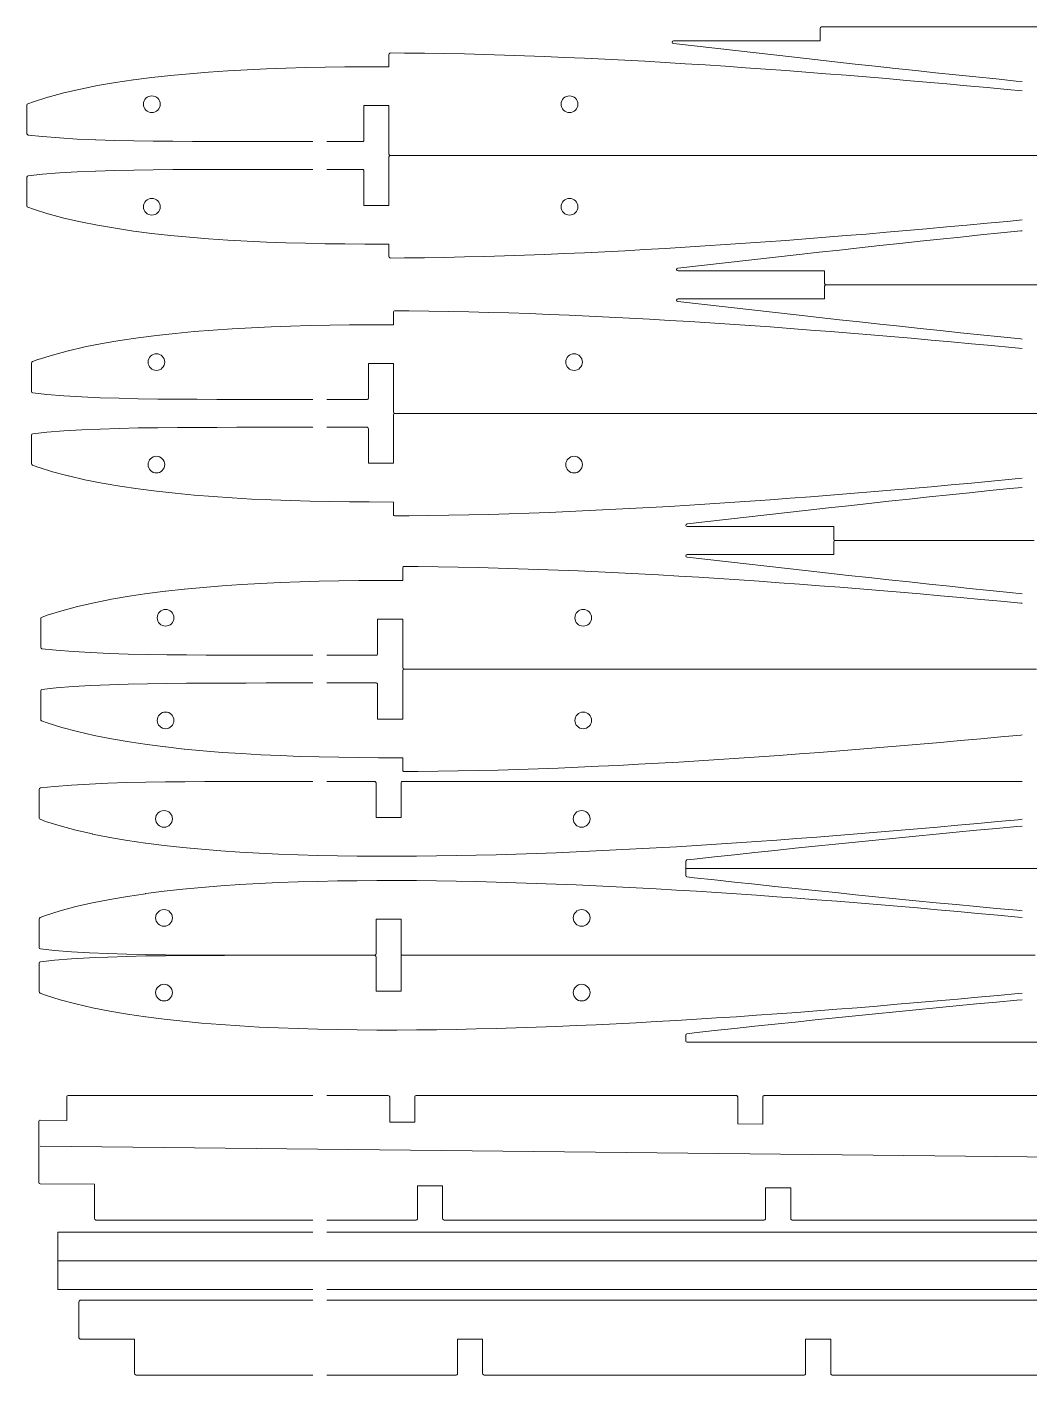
# Model space of a CAD drawing. Header units: millimetres. Extents: x 2 to 380, y 0 to 97.
# Drawn here: x 2.2 to 74.1, y -0.1 to 96.8 of the extents above; entities that cross this region are included whole.
import ezdxf

# ---------------------------------------------------------------- set-up
doc = ezdxf.new("R2010")
doc.units = ezdxf.units.MM
doc.layers.get('0').update_dxf_attribs({"color": 18, "lineweight": 20, "true_color": 0x000000})
doc.layers.add('+0.1mm', color=18, linetype='Continuous', lineweight=20, true_color=0x000000)

msp = doc.modelspace()

# ---------------------------------------------------------------- linework, layer by layer
at = {"layer": '+0.1mm'}
msp.add_line((3.124, 16.347), (157.124, 14.683), dxfattribs=at)
at = {"layer": '+0.1mm', "flags": 128}
for points in [[(59.237, 96.798, 0.414178), (59.137, 96.698), (59.137, 95.798), (48.607, 95.798, 0.945405), (48.596, 95.599), (57.304, 94.617), (58.752, 94.455), (60.2, 94.294), (61.647, 94.135), (63.095, 93.977, 0.000273), (63.095, 93.977), (64.542, 93.82, 0.000261), (64.542, 93.82), (65.99, 93.665, 0.000257), (65.99, 93.665), (67.438, 93.512, 0.000256), (67.438, 93.512), (68.886, 93.36, 0.000263), (68.886, 93.36), (70.334, 93.21, 0.000261), (70.334, 93.21), (71.783, 93.061), (73.232, 92.913, 0.000256), (73.232, 92.913), (73.644, 92.871)], [(73.644, 92.198), (72.581, 92.299, 0.000291), (72.581, 92.299), (71.133, 92.435, 0.00039), (71.133, 92.435), (69.685, 92.569, 0.000334), (69.685, 92.569), (68.237, 92.701, 0.00039), (68.237, 92.701), (66.79, 92.831, 0.00043), (66.79, 92.831), (65.343, 92.958, 0.000391), (65.343, 92.958), (63.896, 93.083, 0.00049), (63.896, 93.083), (62.449, 93.205, 0.00047), (62.449, 93.205), (61.003, 93.324, 0.000531), (61.003, 93.324), (59.557, 93.44, 0.000509), (59.557, 93.44), (58.111, 93.553, 0.000572), (58.111, 93.553), (56.666, 93.663, 0.00057), (56.666, 93.663), (55.221, 93.769, 0.000571), (55.221, 93.769), (53.776, 93.872, 0.000693), (53.776, 93.872), (52.331, 93.971, 0.000631), (52.331, 93.971), (50.887, 94.066, 0.000692), (50.887, 94.066), (49.443, 94.158, 0.000694), (49.443, 94.158), (47.999, 94.245, 0.000712), (47.999, 94.245), (46.555, 94.328, 0.000753), (46.555, 94.328), (45.112, 94.407, 0.000792), (45.112, 94.407), (43.669, 94.481, 0.000812), (43.669, 94.481), (42.226, 94.55, 0.000813), (42.226, 94.55), (40.784, 94.615, 0.000893), (40.784, 94.615), (39.343, 94.674, 0.000933), (39.343, 94.674), (37.903, 94.728, 0.000915), (37.902, 94.728), (36.463, 94.777, 0.001055), (36.462, 94.777), (35.024, 94.82, 0.001077), (35.024, 94.82), (33.587, 94.856, 0.001118), (33.586, 94.856), (32.151, 94.886, 0.001201), (32.15, 94.886), (30.716, 94.909, 0.001284), (30.715, 94.909), (29.283, 94.925, 0.001369), (29.283, 94.925), (28.269, 94.93, 0.41581), (28.169, 94.83), (28.169, 93.933), (26.427, 93.932, 0.001581), (26.427, 93.932), (25.008, 93.923, 0.00169), (25.007, 93.923), (23.592, 93.904, 0.001779), (23.592, 93.904), (22.18, 93.875, 0.002018), (22.18, 93.875), (20.773, 93.834, 0.002115), (20.773, 93.834), (19.372, 93.782, 0.002342), (19.371, 93.782), (17.977, 93.717, 0.002533), (17.976, 93.717), (16.589, 93.639, 0.002841), (16.588, 93.639), (15.21, 93.545, 0.003099), (15.209, 93.545), (13.841, 93.435, 0.003484), (13.84, 93.435), (12.485, 93.307, 0.003827), (12.484, 93.306), (11.144, 93.159, 0.004416), (11.142, 93.159), (9.82, 92.99, 0.004902), (9.818, 92.989), (8.519, 92.797, 0.005676), (8.517, 92.797), (7.246, 92.579, 0.006612), (7.243, 92.579), (6.007, 92.333, 0.00755), (6.004, 92.333), (4.813, 92.058, 0.008925), (4.809, 92.058), (3.68, 91.755, 0.010628), (3.676, 91.754), (2.637, 91.427, 0.012991), (2.632, 91.425), (2.234, 91.277, 0.313287), (2.169, 91.183), (2.169, 89.124, 0.383108), (2.258, 89.024), (3.272, 88.915, 0.007014), (3.275, 88.915), (4.494, 88.818, 0.005172), (4.496, 88.818), (5.776, 88.743, 0.003807), (5.777, 88.743), (7.102, 88.685, 0.003091), (7.103, 88.685), (8.459, 88.643, 0.00234), (8.46, 88.643), (9.838, 88.613, 0.001762), (9.839, 88.613), (11.235, 88.593, 0.001283), (11.235, 88.593), (12.643, 88.579, 0.000965), (12.644, 88.579), (14.061, 88.571, 0.000575), (14.061, 88.571), (15.486, 88.566, 0.000271), (15.486, 88.566), (16.917, 88.563, 0.00025), (16.917, 88.563), (18.354, 88.561), (19.794, 88.561), (21.24, 88.561), (22.689, 88.561), (22.704, 88.561)], [(23.704, 88.561), (24.141, 88.561), (26.269, 88.561, 0.414214), (26.369, 88.661), (26.369, 91.149), (28.169, 91.149), (28.169, 87.661, 0.414201), (28.269, 87.561)], [(23.704, 86.561), (24.141, 86.561), (26.269, 86.561, -0.414214), (26.369, 86.461), (26.369, 83.972), (28.169, 83.972), (28.169, 87.461, -0.414201), (28.269, 87.561)], [(73.644, 82.923), (72.581, 82.822, -0.000291), (72.581, 82.822), (71.133, 82.686, -0.00039), (71.133, 82.686), (69.685, 82.552, -0.000334), (69.685, 82.552), (68.237, 82.42, -0.00039), (68.237, 82.42), (66.79, 82.29, -0.00043), (66.79, 82.29), (65.343, 82.163, -0.000391), (65.342, 82.163), (63.896, 82.038, -0.00049), (63.896, 82.038), (62.449, 81.916, -0.00047), (62.449, 81.916), (61.003, 81.797, -0.000531), (61.003, 81.797), (59.557, 81.681, -0.000509), (59.557, 81.681), (58.111, 81.568, -0.000572), (58.111, 81.568), (56.666, 81.458, -0.00057), (56.666, 81.458), (55.221, 81.352, -0.000571), (55.221, 81.352), (53.776, 81.249, -0.000693), (53.776, 81.249), (52.331, 81.15, -0.000631), (52.331, 81.15), (50.887, 81.055, -0.000692), (50.887, 81.055), (49.443, 80.964, -0.000694), (49.443, 80.964), (47.999, 80.876, -0.000712), (47.999, 80.876), (46.555, 80.793, -0.000753), (46.555, 80.793), (45.112, 80.714, -0.000792), (45.112, 80.714), (43.669, 80.64, -0.000812), (43.669, 80.64), (42.226, 80.571, -0.000813), (42.226, 80.571), (40.784, 80.506, -0.000893), (40.784, 80.506), (39.343, 80.447, -0.000933), (39.343, 80.447), (37.903, 80.393, -0.000915), (37.902, 80.393), (36.463, 80.344, -0.001055), (36.462, 80.344), (35.024, 80.301, -0.001077), (35.024, 80.301), (33.587, 80.265, -0.001118), (33.586, 80.265), (32.151, 80.235, -0.001201), (32.15, 80.235), (30.716, 80.212, -0.001284), (30.715, 80.212), (29.283, 80.196, -0.001369), (29.283, 80.196), (28.269, 80.191, -0.41581), (28.169, 80.291), (28.169, 81.188), (26.427, 81.189, -0.001581), (26.427, 81.189), (25.008, 81.199, -0.00169), (25.007, 81.199), (23.592, 81.218, -0.001779), (23.591, 81.218), (22.18, 81.247, -0.002018), (22.18, 81.247), (20.773, 81.287, -0.002115), (20.772, 81.287), (19.372, 81.339, -0.002342), (19.371, 81.339), (17.977, 81.404, -0.002533), (17.976, 81.404), (16.589, 81.482, -0.002841), (16.588, 81.483), (15.21, 81.576, -0.003099), (15.209, 81.576), (13.841, 81.687, -0.003484), (13.84, 81.687), (12.485, 81.815, -0.003827), (12.484, 81.815), (11.144, 81.962, -0.004416), (11.142, 81.963), (9.82, 82.132, -0.004902), (9.818, 82.132), (8.519, 82.324, -0.005676), (8.517, 82.325), (7.246, 82.542, -0.006612), (7.243, 82.543), (6.007, 82.788, -0.00755), (6.004, 82.789), (4.813, 83.063, -0.008925), (4.809, 83.064), (3.68, 83.366, -0.010628), (3.676, 83.368), (2.637, 83.694, -0.012991), (2.632, 83.696), (2.234, 83.844, -0.313287), (2.169, 83.938), (2.169, 85.998, -0.383108), (2.258, 86.097), (3.272, 86.206, -0.007014), (3.275, 86.207), (4.494, 86.304, -0.005172), (4.496, 86.304), (5.776, 86.379, -0.003807), (5.777, 86.379), (7.102, 86.436, -0.003091), (7.103, 86.436), (8.459, 86.478, -0.00234), (8.46, 86.478), (9.838, 86.508, -0.001762), (9.839, 86.508), (11.235, 86.529, -0.001283), (11.235, 86.529), (12.643, 86.542, -0.000965), (12.644, 86.542), (14.061, 86.55, -0.000575), (14.061, 86.55), (15.486, 86.555, -0.000271), (15.486, 86.555), (16.917, 86.558, -0.00025), (16.917, 86.558), (18.354, 86.56), (19.794, 86.561), (21.24, 86.561), (22.689, 86.561), (22.704, 86.561)], [(59.563, 78.262, -0.414178), (59.463, 78.362), (59.463, 79.261), (48.933, 79.261, -0.945405), (48.922, 79.461), (57.631, 80.442), (59.079, 80.604), (60.526, 80.765), (61.974, 80.925), (63.421, 81.083, -0.000273), (63.421, 81.083), (64.869, 81.239, -0.000261), (64.869, 81.239), (66.317, 81.394, -0.000257), (66.317, 81.394), (67.764, 81.547, -0.000256), (67.765, 81.547), (69.212, 81.699, -0.000263), (69.213, 81.699), (70.661, 81.85, -0.000261), (70.661, 81.85), (72.11, 81.999), (73.559, 82.147, -0.000256), (73.559, 82.147), (73.644, 82.155)], [(59.563, 78.261, 0.414178), (59.463, 78.161), (59.463, 77.262), (48.933, 77.262, 0.945405), (48.922, 77.062), (57.631, 76.081), (59.079, 75.919), (60.526, 75.758), (61.974, 75.598), (63.421, 75.44, 0.000273), (63.421, 75.44), (64.869, 75.284, 0.000261), (64.869, 75.284), (66.317, 75.129, 0.000257), (66.317, 75.129), (67.765, 74.976, 0.000256), (67.765, 74.976), (69.212, 74.824, 0.000263), (69.213, 74.824), (70.661, 74.673, 0.000261), (70.661, 74.673), (72.11, 74.524), (73.559, 74.377, 0.000256), (73.559, 74.377), (73.644, 74.368)], [(73.644, 73.693), (72.908, 73.763, 0.000291), (72.907, 73.763), (71.459, 73.899, 0.00039), (71.459, 73.899), (70.012, 74.033, 0.000334), (70.011, 74.033), (68.564, 74.165, 0.00039), (68.564, 74.165), (67.116, 74.294, 0.00043), (67.116, 74.294), (65.669, 74.421, 0.000391), (65.669, 74.421), (64.223, 74.546, 0.00049), (64.222, 74.546), (62.776, 74.668, 0.00047), (62.776, 74.668), (61.33, 74.787, 0.000531), (61.33, 74.787), (59.884, 74.903, 0.000509), (59.884, 74.903), (58.438, 75.016, 0.000572), (58.438, 75.016), (56.993, 75.126, 0.00057), (56.992, 75.126), (55.548, 75.232, 0.000571), (55.547, 75.233), (54.103, 75.336, 0.000693), (54.102, 75.336), (52.658, 75.435, 0.000631), (52.658, 75.435), (51.214, 75.53, 0.000692), (51.213, 75.53), (49.77, 75.621, 0.000694), (49.769, 75.621), (48.326, 75.708, 0.000712), (48.325, 75.708), (46.882, 75.791, 0.000753), (46.882, 75.791), (45.439, 75.87, 0.000792), (45.438, 75.87), (43.996, 75.944, 0.000812), (43.995, 75.944), (42.553, 76.014, 0.000813), (42.553, 76.014), (41.111, 76.078, 0.000893), (41.111, 76.078), (39.67, 76.138, 0.000933), (39.669, 76.138), (38.229, 76.192, 0.000915), (38.229, 76.192), (36.79, 76.241, 0.001055), (36.789, 76.241), (35.351, 76.283, 0.001077), (35.351, 76.283), (33.913, 76.32, 0.001118), (33.913, 76.32), (32.477, 76.35, 0.001201), (32.477, 76.35), (31.043, 76.373, 0.001284), (31.042, 76.373), (29.61, 76.388, 0.001369), (29.609, 76.388), (28.596, 76.394, 0.41581), (28.495, 76.294), (28.495, 75.396), (26.754, 75.396, 0.001581), (26.753, 75.396), (25.335, 75.386, 0.00169), (25.334, 75.386), (23.919, 75.367, 0.001779), (23.918, 75.367), (22.507, 75.338, 0.002018), (22.506, 75.338), (21.1, 75.298, 0.002115), (21.099, 75.298), (19.698, 75.246, 0.002342), (19.698, 75.246), (18.303, 75.181, 0.002533), (18.302, 75.181), (16.915, 75.102, 0.002841), (16.914, 75.102), (15.537, 75.009, 0.003099), (15.535, 75.008), (14.168, 74.898, 0.003484), (14.167, 74.898), (12.812, 74.77, 0.003827), (12.81, 74.77), (11.47, 74.622, 0.004416), (11.469, 74.622), (10.147, 74.453, 0.004902), (10.145, 74.453), (8.846, 74.261, 0.005676), (8.844, 74.26), (7.572, 74.043, 0.006612), (7.57, 74.042), (6.334, 73.797, 0.00755), (6.331, 73.796), (5.14, 73.522, 0.008925), (5.136, 73.521), (4.007, 73.218, 0.010628), (4.003, 73.217), (2.964, 72.891, 0.012991), (2.959, 72.889), (2.561, 72.741, 0.313287), (2.495, 72.647), (2.495, 70.587, 0.383108), (2.585, 70.488), (3.599, 70.379, 0.007014), (3.601, 70.378), (4.821, 70.281, 0.005172), (4.823, 70.281), (6.102, 70.206, 0.003807), (6.104, 70.206), (7.428, 70.149, 0.003091), (7.43, 70.148), (8.785, 70.106, 0.00234), (8.786, 70.106), (10.165, 70.077, 0.001762), (10.166, 70.077), (11.561, 70.056, 0.001283), (11.562, 70.056), (12.97, 70.043, 0.000965), (12.97, 70.043), (14.388, 70.035, 0.000575), (14.388, 70.035), (15.813, 70.03, 0.000271), (15.813, 70.03), (17.244, 70.027, 0.00025), (17.244, 70.027), (18.68, 70.025), (20.121, 70.024), (21.566, 70.024), (22.704, 70.024)], [(23.704, 70.024), (24.468, 70.024), (26.595, 70.024, 0.414214), (26.695, 70.124), (26.695, 72.613), (28.495, 72.613), (28.495, 69.124, 0.414201), (28.595, 69.024)], [(23.704, 68.024), (24.468, 68.024), (26.595, 68.024, -0.414214), (26.695, 67.924), (26.695, 65.436), (28.495, 65.436), (28.495, 68.924, -0.414201), (28.595, 69.024)], [(73.644, 64.355), (72.907, 64.285, -0.000291), (72.907, 64.285), (71.459, 64.149, -0.00039), (71.459, 64.149), (70.012, 64.015, -0.000334), (70.011, 64.015), (68.564, 63.883, -0.00039), (68.564, 63.883), (67.116, 63.754, -0.00043), (67.116, 63.754), (65.669, 63.627, -0.000391), (65.669, 63.627), (64.223, 63.502, -0.00049), (64.222, 63.502), (62.776, 63.38, -0.00047), (62.776, 63.38), (61.33, 63.261, -0.000531), (61.33, 63.261), (59.884, 63.145, -0.000509), (59.883, 63.145), (58.438, 63.032, -0.000572), (58.438, 63.032), (56.993, 62.922, -0.00057), (56.992, 62.922), (55.547, 62.816, -0.000571), (55.547, 62.816), (54.103, 62.713, -0.000693), (54.102, 62.713), (52.658, 62.614, -0.000631), (52.658, 62.614), (51.214, 62.518, -0.000692), (51.213, 62.518), (49.77, 62.427, -0.000694), (49.769, 62.427), (48.326, 62.34, -0.000712), (48.325, 62.34), (46.882, 62.257, -0.000753), (46.882, 62.257), (45.439, 62.178, -0.000792), (45.438, 62.178), (43.996, 62.104, -0.000812), (43.995, 62.104), (42.553, 62.035, -0.000813), (42.553, 62.034), (41.111, 61.97, -0.000893), (41.111, 61.97), (39.67, 61.91, -0.000933), (39.669, 61.91), (38.229, 61.856, -0.000915), (38.229, 61.856), (36.79, 61.808, -0.001055), (36.789, 61.808), (35.351, 61.765, -0.001077), (35.35, 61.765), (33.913, 61.728, -0.001118), (33.913, 61.728), (32.477, 61.698, -0.001201), (32.477, 61.698), (31.043, 61.675, -0.001284), (31.042, 61.675), (29.61, 61.66, -0.001369), (29.609, 61.66), (28.596, 61.654, -0.41581), (28.495, 61.754), (28.495, 62.652), (26.754, 62.653, -0.001581), (26.753, 62.653), (25.335, 62.662, -0.00169), (25.334, 62.662), (23.919, 62.681, -0.001779), (23.918, 62.681), (22.507, 62.71, -0.002018), (22.506, 62.71), (21.1, 62.75, -0.002115), (21.099, 62.75), (19.698, 62.802, -0.002342), (19.697, 62.803), (18.303, 62.867, -0.002533), (18.302, 62.867), (16.915, 62.946, -0.002841), (16.914, 62.946), (15.537, 63.04, -0.003099), (15.535, 63.04), (14.168, 63.15, -0.003484), (14.167, 63.15), (12.812, 63.278, -0.003827), (12.81, 63.278), (11.47, 63.426, -0.004416), (11.469, 63.426), (10.147, 63.595, -0.004902), (10.145, 63.596), (8.846, 63.788, -0.005676), (8.843, 63.788), (7.572, 64.006, -0.006612), (7.57, 64.006), (6.333, 64.252, -0.00755), (6.331, 64.252), (5.14, 64.526, -0.008925), (5.136, 64.527), (4.007, 64.83, -0.010628), (4.003, 64.831), (2.964, 65.158, -0.012991), (2.959, 65.159), (2.561, 65.308, -0.313287), (2.495, 65.401), (2.495, 67.461, -0.383108), (2.585, 67.561), (3.599, 67.67, -0.007014), (3.601, 67.67), (4.821, 67.767, -0.005172), (4.823, 67.767), (6.102, 67.842, -0.003807), (6.104, 67.842), (7.428, 67.9, -0.003091), (7.43, 67.9), (8.785, 67.942, -0.00234), (8.786, 67.942), (10.165, 67.972, -0.001762), (10.166, 67.972), (11.561, 67.992, -0.001283), (11.562, 67.992), (12.97, 68.006, -0.000965), (12.97, 68.006), (14.388, 68.014, -0.000575), (14.388, 68.014), (15.813, 68.018, -0.000271), (15.813, 68.018), (17.244, 68.022, -0.00025), (17.244, 68.022), (18.68, 68.023), (20.121, 68.024), (21.566, 68.024), (22.704, 68.024)], [(60.224, 59.881, -0.414178), (60.124, 59.981), (60.124, 60.881), (49.594, 60.881, -0.945405), (49.583, 61.08), (58.291, 62.062), (59.739, 62.224), (61.187, 62.385), (62.634, 62.544), (64.082, 62.702, -0.000273), (64.082, 62.702), (65.529, 62.858, -0.000261), (65.529, 62.858), (66.977, 63.013, -0.000257), (66.977, 63.013), (68.425, 63.167, -0.000256), (68.425, 63.167), (69.873, 63.319, -0.000263), (69.873, 63.319), (71.321, 63.469, -0.000261), (71.321, 63.469), (72.77, 63.618), (73.644, 63.707)], [(60.224, 59.881, 0.414178), (60.124, 59.781), (60.124, 58.881), (49.594, 58.881, 0.945405), (49.583, 58.682), (58.291, 57.7), (59.739, 57.538), (61.187, 57.377), (62.634, 57.218), (64.082, 57.06, 0.000273), (64.082, 57.06), (65.529, 56.903, 0.000261), (65.529, 56.903), (66.977, 56.748, 0.000257), (66.977, 56.748), (68.425, 56.595, 0.000256), (68.425, 56.595), (69.873, 56.443, 0.000263), (69.873, 56.443), (71.321, 56.293, 0.000261), (71.321, 56.293), (72.77, 56.144), (73.644, 56.055)], [(73.644, 55.375), (73.568, 55.382, 0.000291), (73.568, 55.382), (72.12, 55.518, 0.00039), (72.12, 55.518), (70.672, 55.652, 0.000334), (70.672, 55.652), (69.224, 55.784, 0.00039), (69.224, 55.784), (67.777, 55.914, 0.00043), (67.777, 55.914), (66.33, 56.041, 0.000391), (66.33, 56.041), (64.883, 56.166, 0.00049), (64.883, 56.166), (63.436, 56.288, 0.00047), (63.436, 56.288), (61.99, 56.407, 0.000531), (61.99, 56.407), (60.544, 56.523, 0.000509), (60.544, 56.523), (59.098, 56.636, 0.000572), (59.098, 56.636), (57.653, 56.746, 0.00057), (57.653, 56.746), (56.208, 56.852, 0.000571), (56.208, 56.852), (54.763, 56.955, 0.000693), (54.763, 56.955), (53.318, 57.054, 0.000631), (53.318, 57.054), (51.874, 57.149, 0.000692), (51.874, 57.149), (50.43, 57.24, 0.000694), (50.43, 57.241), (48.986, 57.328, 0.000712), (48.986, 57.328), (47.542, 57.411, 0.000753), (47.542, 57.411), (46.099, 57.49, 0.000792), (46.099, 57.49), (44.656, 57.564, 0.000812), (44.656, 57.564), (43.213, 57.633, 0.000813), (43.213, 57.633), (41.771, 57.698, 0.000893), (41.771, 57.698), (40.33, 57.757, 0.000933), (40.33, 57.757), (38.89, 57.811, 0.000915), (38.889, 57.811), (37.45, 57.86, 0.001055), (37.45, 57.86), (36.011, 57.903, 0.001077), (36.011, 57.903), (34.574, 57.939, 0.001118), (34.573, 57.939), (33.138, 57.969, 0.001201), (33.137, 57.969), (31.703, 57.992, 0.001284), (31.703, 57.992), (30.27, 58.008, 0.001369), (30.27, 58.008), (29.256, 58.013, 0.41581), (29.156, 57.913), (29.156, 57.016), (27.414, 57.015, 0.001581), (27.414, 57.015), (25.995, 57.006, 0.00169), (25.994, 57.006), (24.579, 56.987, 0.001779), (24.579, 56.987), (23.167, 56.958, 0.002018), (23.167, 56.958), (21.76, 56.917, 0.002115), (21.76, 56.917), (20.359, 56.865, 0.002342), (20.358, 56.865), (18.964, 56.8, 0.002533), (18.963, 56.8), (17.576, 56.722, 0.002841), (17.575, 56.722), (16.197, 56.628, 0.003099), (16.196, 56.628), (14.828, 56.518, 0.003484), (14.827, 56.518), (13.472, 56.389, 0.003827), (13.471, 56.389), (12.131, 56.242, 0.004416), (12.129, 56.242), (10.807, 56.073, 0.004902), (10.806, 56.072), (9.506, 55.88, 0.005676), (9.504, 55.88), (8.233, 55.662, 0.006612), (8.23, 55.662), (6.994, 55.416, 0.00755), (6.991, 55.415), (5.8, 55.141, 0.008925), (5.796, 55.14), (4.667, 54.838, 0.010628), (4.663, 54.837), (3.624, 54.51, 0.012991), (3.619, 54.508), (3.221, 54.36, 0.313287), (3.156, 54.266), (3.156, 52.207, 0.383108), (3.245, 52.107), (4.259, 51.998, 0.007014), (4.262, 51.998), (5.481, 51.901, 0.005172), (5.483, 51.901), (6.763, 51.826, 0.003807), (6.764, 51.825), (8.089, 51.768, 0.003091), (8.09, 51.768), (9.446, 51.726, 0.00234), (9.447, 51.726), (10.825, 51.696, 0.001762), (10.826, 51.696), (12.222, 51.675, 0.001283), (12.222, 51.675), (13.63, 51.662, 0.000965), (13.631, 51.662), (15.048, 51.654, 0.000575), (15.048, 51.654), (16.473, 51.649, 0.000271), (16.473, 51.649), (17.904, 51.646, 0.00025), (17.905, 51.646), (19.341, 51.644), (20.781, 51.644), (22.227, 51.644), (22.704, 51.644)], [(23.704, 51.643), (25.128, 51.644), (27.256, 51.644, 0.414214), (27.356, 51.744), (27.356, 54.232), (29.156, 54.232), (29.156, 50.744, 0.414201), (29.256, 50.644)], [(23.704, 49.644), (25.128, 49.644), (27.256, 49.644, -0.414214), (27.356, 49.544), (27.356, 47.055), (29.156, 47.055), (29.156, 50.543, -0.414201), (29.256, 50.643)], [(73.644, 45.912), (73.568, 45.905, -0.000291), (73.568, 45.905), (72.12, 45.769, -0.00039), (72.12, 45.769), (70.672, 45.635, -0.000334), (70.672, 45.635), (69.224, 45.503, -0.00039), (69.224, 45.503), (67.777, 45.373, -0.00043), (67.777, 45.373), (66.33, 45.246, -0.000391), (66.33, 45.246), (64.883, 45.121, -0.00049), (64.883, 45.121), (63.436, 44.999, -0.00047), (63.436, 44.999), (61.99, 44.88, -0.000531), (61.99, 44.88), (60.544, 44.764, -0.000509), (60.544, 44.764), (59.098, 44.651, -0.000572), (59.098, 44.651), (57.653, 44.541, -0.00057), (57.653, 44.541), (56.208, 44.435, -0.000571), (56.208, 44.435), (54.763, 44.332, -0.000693), (54.763, 44.332), (53.318, 44.233, -0.000631), (53.318, 44.233), (51.874, 44.138, -0.000692), (51.874, 44.138), (50.43, 44.046, -0.000694), (50.43, 44.046), (48.986, 43.959, -0.000712), (48.986, 43.959), (47.542, 43.876, -0.000753), (47.542, 43.876), (46.099, 43.797, -0.000792), (46.099, 43.797), (44.656, 43.723, -0.000812), (44.656, 43.723), (43.213, 43.654, -0.000813), (43.213, 43.654), (41.771, 43.589, -0.000893), (41.771, 43.589), (40.33, 43.53, -0.000933), (40.33, 43.53), (38.89, 43.476, -0.000915), (38.889, 43.476), (37.45, 43.427, -0.001055), (37.449, 43.427), (36.011, 43.384, -0.001077), (36.011, 43.384), (34.574, 43.348, -0.001118), (34.573, 43.348), (33.138, 43.318, -0.001201), (33.137, 43.318), (31.703, 43.295, -0.001284), (31.702, 43.295), (30.27, 43.279, -0.001369), (30.27, 43.279), (29.256, 43.274, -0.41581), (29.156, 43.374), (29.156, 44.271), (27.414, 44.272, -0.001581), (27.414, 44.272), (25.995, 44.281, -0.00169), (25.994, 44.281), (24.579, 44.3, -0.001779), (24.579, 44.301), (23.167, 44.33, -0.002018), (23.167, 44.33), (21.76, 44.37, -0.002115), (21.76, 44.37), (20.359, 44.422, -0.002342), (20.358, 44.422), (18.964, 44.487, -0.002533), (18.963, 44.487), (17.576, 44.565, -0.002841), (17.575, 44.565), (16.197, 44.659, -0.003099), (16.196, 44.659), (14.828, 44.769, -0.003484), (14.827, 44.77), (13.472, 44.898, -0.003827), (13.471, 44.898), (12.131, 45.045, -0.004416), (12.129, 45.046), (10.807, 45.215, -0.004902), (10.805, 45.215), (9.506, 45.407, -0.005676), (9.504, 45.407), (8.233, 45.625, -0.006612), (8.23, 45.626), (6.994, 45.871, -0.00755), (6.991, 45.872), (5.8, 46.146, -0.008925), (5.796, 46.147), (4.667, 46.449, -0.010628), (4.663, 46.451), (3.624, 46.777, -0.012991), (3.619, 46.779), (3.221, 46.927, -0.313287), (3.156, 47.021), (3.156, 49.081, -0.383108), (3.245, 49.18), (4.259, 49.289, -0.007014), (4.262, 49.29), (5.481, 49.386, -0.005172), (5.483, 49.387), (6.763, 49.462, -0.003807), (6.764, 49.462), (8.089, 49.519, -0.003091), (8.09, 49.519), (9.446, 49.561, -0.00234), (9.447, 49.561), (10.825, 49.591, -0.001762), (10.826, 49.591), (12.222, 49.612, -0.001283), (12.222, 49.612), (13.63, 49.625, -0.000965), (13.631, 49.625), (15.048, 49.633, -0.000575), (15.048, 49.633), (16.473, 49.638, -0.000271), (16.473, 49.638), (17.904, 49.641, -0.00025), (17.905, 49.641), (19.341, 49.643), (20.781, 49.644), (22.227, 49.644), (22.704, 49.644)], [(73.644, 39.845), (73.36, 39.818, -0.000291), (73.36, 39.818), (71.913, 39.682, -0.00039), (71.913, 39.682), (70.467, 39.548, -0.000334), (70.467, 39.548), (69.021, 39.416, -0.00039), (69.02, 39.416), (67.575, 39.287, -0.00043), (67.575, 39.287), (66.129, 39.16, -0.000391), (66.129, 39.16), (64.684, 39.035, -0.00049), (64.684, 39.035), (63.24, 38.914, -0.00047), (63.239, 38.914), (61.795, 38.795, -0.000531), (61.795, 38.795), (60.351, 38.679, -0.000509), (60.351, 38.679), (58.908, 38.566, -0.000572), (58.908, 38.566), (57.465, 38.456, -0.00057), (57.465, 38.456), (56.022, 38.35, -0.000571), (56.022, 38.35), (54.58, 38.247, -0.000693), (54.579, 38.247), (53.138, 38.149, -0.000631), (53.137, 38.149), (51.696, 38.053, -0.000692), (51.696, 38.053), (50.255, 37.962, -0.000694), (50.254, 37.962), (48.813, 37.875, -0.000712), (48.813, 37.875), (47.373, 37.792, -0.000753), (47.372, 37.792), (45.932, 37.714, -0.000792), (45.932, 37.714), (44.493, 37.64, -0.000812), (44.492, 37.64), (43.053, 37.571, -0.000813), (43.053, 37.571), (41.615, 37.506, -0.000893), (41.614, 37.506), (40.177, 37.447, -0.000933), (40.177, 37.447), (38.74, 37.393, -0.000915), (38.74, 37.393), (37.304, 37.344, -0.001055), (37.304, 37.344), (35.87, 37.302, -0.001077), (35.87, 37.302), (34.437, 37.266, -0.001118), (34.437, 37.266), (33.006, 37.236, -0.001201), (33.005, 37.236), (31.576, 37.213, -0.001284), (31.575, 37.213), (30.148, 37.197, -0.001369), (30.148, 37.197), (28.723, 37.189, -0.001453), (28.723, 37.189), (27.301, 37.19, -0.001581), (27.3, 37.19), (25.881, 37.199, -0.00169), (25.881, 37.199), (24.466, 37.219, -0.001779), (24.465, 37.219), (23.054, 37.248, -0.002018), (23.053, 37.248), (21.647, 37.288, -0.002115), (21.646, 37.288), (20.245, 37.34, -0.002342), (20.244, 37.34), (18.85, 37.405, -0.002533), (18.849, 37.405), (17.462, 37.484, -0.002841), (17.461, 37.484), (16.083, 37.577, -0.003099), (16.082, 37.577), (14.715, 37.688, -0.003484), (14.713, 37.688), (13.358, 37.816, -0.003827), (13.357, 37.816), (12.017, 37.964, -0.004416), (12.015, 37.964), (10.694, 38.133, -0.004902), (10.692, 38.133), (9.392, 38.325, -0.005676), (9.39, 38.326), (8.119, 38.543, -0.006612), (8.116, 38.544), (6.88, 38.789, -0.00755), (6.877, 38.79), (5.686, 39.064, -0.008925), (5.683, 39.065), (4.554, 39.368, -0.010628), (4.55, 39.369), (3.51, 39.695, -0.012991), (3.506, 39.697), (3.107, 39.845, -0.313287), (3.042, 39.939), (3.042, 41.999, -0.383108), (3.131, 42.098), (4.145, 42.208, -0.007014), (4.148, 42.208), (5.367, 42.305, -0.005172), (5.37, 42.305), (6.649, 42.38, -0.003807), (6.651, 42.38), (7.975, 42.438, -0.003091), (7.976, 42.438), (9.332, 42.48, -0.00234), (9.333, 42.48), (10.712, 42.51, -0.001762), (10.712, 42.51), (12.108, 42.53, -0.001283), (12.109, 42.53), (13.517, 42.543, -0.000965), (13.517, 42.543), (14.934, 42.551, -0.000575), (14.935, 42.551), (16.36, 42.556, -0.000271), (16.36, 42.556), (17.791, 42.559, -0.00025), (17.791, 42.559), (19.227, 42.561), (20.668, 42.562), (22.113, 42.562), (22.704, 42.562)], [(23.704, 42.562), (25.014, 42.562), (26.469, 42.562), (27.142, 42.562, -0.414223), (27.242, 42.462), (27.242, 39.973), (29.042, 39.973), (29.042, 42.086)], [(29.042, 42.086), (29.042, 42.462, -0.414227), (29.142, 42.562), (29.386, 42.562), (30.846, 42.562), (32.307, 42.561), (33.769, 42.562), (35.23, 42.561), (36.69, 42.561), (38.15, 42.561), (39.609, 42.561), (41.068, 42.561), (42.526, 42.561), (43.984, 42.561), (45.442, 42.561), (46.899, 42.561), (48.355, 42.561), (49.811, 42.561), (51.267, 42.561), (52.723, 42.561), (54.18, 42.561), (55.637, 42.561), (57.094, 42.561), (58.552, 42.561), (60.009, 42.561), (61.466, 42.561), (62.923, 42.561), (64.38, 42.561), (65.836, 42.561), (68.75, 42.561), (71.663, 42.561), (73.12, 42.561), (73.644, 42.561)], [(49.484, 36.316), (49.484, 36.828, -0.38244), (49.573, 36.927), (50.103, 36.986), (51.55, 37.143, -0.000273), (51.55, 37.143), (52.996, 37.3, -0.000261), (52.996, 37.3), (54.443, 37.455, -0.000257), (54.443, 37.455), (55.89, 37.608, -0.000256), (55.89, 37.608), (57.337, 37.76, -0.000263), (57.337, 37.76), (58.784, 37.91, -0.000261), (58.784, 37.91), (60.232, 38.059), (61.68, 38.206, -0.000256), (61.68, 38.206), (63.128, 38.353), (64.576, 38.497, -0.000272), (64.576, 38.497), (66.024, 38.64, -0.000272), (66.024, 38.64), (67.471, 38.782, -0.000292), (67.472, 38.782), (68.919, 38.922, -0.000333), (68.919, 38.922), (70.366, 39.059, -0.000291), (70.366, 39.059), (71.813, 39.195, -0.00039), (71.813, 39.195), (73.259, 39.329, -0.000334), (73.259, 39.329), (73.644, 39.364)], [(49.484, 36.316), (49.484, 35.805, 0.38244), (49.573, 35.706), (50.103, 35.647), (51.55, 35.489, 0.000273), (51.55, 35.489), (52.996, 35.333, 0.000261), (52.996, 35.333), (54.443, 35.178, 0.000257), (54.443, 35.178), (55.89, 35.025, 0.000256), (55.89, 35.025), (57.337, 34.873, 0.000263), (57.337, 34.873), (58.784, 34.723, 0.000261), (58.784, 34.723), (60.232, 34.574), (61.68, 34.426, 0.000256), (61.68, 34.426), (63.128, 34.28), (64.576, 34.135, 0.000272), (64.576, 34.135), (66.024, 33.992, 0.000272), (66.024, 33.992), (67.471, 33.851, 0.000292), (67.472, 33.851), (68.919, 33.711, 0.000333), (68.919, 33.711), (70.366, 33.573, 0.000291), (70.366, 33.573), (71.813, 33.437, 0.00039), (71.813, 33.437), (73.259, 33.303, 0.000334), (73.259, 33.303), (73.644, 33.268)], [(73.644, 32.788), (73.36, 32.815, 0.000291), (73.36, 32.815), (71.913, 32.951, 0.00039), (71.913, 32.951), (70.467, 33.084, 0.000334), (70.467, 33.084), (69.021, 33.216, 0.00039), (69.02, 33.216), (67.575, 33.346, 0.00043), (67.575, 33.346), (66.129, 33.473, 0.000391), (66.129, 33.473), (64.684, 33.597, 0.00049), (64.684, 33.597), (63.24, 33.719, 0.00047), (63.239, 33.719), (61.795, 33.838, 0.000531), (61.795, 33.838), (60.351, 33.954, 0.000509), (60.351, 33.954), (58.908, 34.067, 0.000572), (58.908, 34.067), (57.465, 34.176, 0.00057), (57.464, 34.176), (56.022, 34.283, 0.000571), (56.022, 34.283), (54.58, 34.385, 0.000693), (54.579, 34.385), (53.138, 34.484, 0.000631), (53.137, 34.484), (51.696, 34.579, 0.000692), (51.696, 34.579), (50.255, 34.67, 0.000694), (50.254, 34.67), (48.813, 34.758, 0.000712), (48.813, 34.758), (47.373, 34.84, 0.000753), (47.372, 34.84), (45.932, 34.919, 0.000792), (45.932, 34.919), (44.493, 34.993, 0.000812), (44.492, 34.993), (43.053, 35.062, 0.000813), (43.053, 35.062), (41.615, 35.127, 0.000893), (41.614, 35.127), (40.177, 35.186, 0.000933), (40.177, 35.186), (38.74, 35.24, 0.000915), (38.74, 35.24), (37.304, 35.289, 0.001055), (37.304, 35.289), (35.87, 35.331, 0.001077), (35.87, 35.331), (34.437, 35.368, 0.001118), (34.437, 35.368), (33.006, 35.397, 0.001201), (33.005, 35.397), (31.576, 35.42, 0.001284), (31.575, 35.42), (30.148, 35.436, 0.001369), (30.148, 35.436), (28.723, 35.444, 0.001453), (28.723, 35.444), (27.301, 35.443, 0.001581), (27.3, 35.443), (25.881, 35.434, 0.00169), (25.881, 35.434), (24.466, 35.415, 0.001779), (24.465, 35.415), (23.054, 35.386, 0.002018), (23.053, 35.386), (21.647, 35.345, 0.002115), (21.646, 35.345), (20.245, 35.293, 0.002342), (20.244, 35.293), (18.85, 35.228, 0.002533), (18.849, 35.228), (17.462, 35.15, 0.002841), (17.461, 35.15), (16.083, 35.056, 0.003099), (16.082, 35.056), (14.715, 34.946, 0.003484), (14.713, 34.946), (13.358, 34.818, 0.003827), (13.357, 34.817), (12.017, 34.67, 0.004416), (12.015, 34.67), (10.694, 34.501, 0.004902), (10.692, 34.5), (9.392, 34.308, 0.005676), (9.39, 34.308), (8.119, 34.09, 0.006612), (8.116, 34.09), (6.88, 33.844, 0.00755), (6.877, 33.844), (5.686, 33.569, 0.008925), (5.683, 33.569), (4.554, 33.266, 0.010628), (4.55, 33.265), (3.51, 32.938, 0.012991), (3.505, 32.936), (3.107, 32.788, 0.313287), (3.042, 32.694), (3.042, 30.635, 0.383108), (3.131, 30.535), (4.145, 30.426, 0.007014), (4.148, 30.426), (5.367, 30.329, 0.005172), (5.369, 30.329), (6.649, 30.254, 0.003807), (6.651, 30.253), (7.975, 30.196, 0.003091), (7.976, 30.196), (9.332, 30.154, 0.00234), (9.333, 30.154), (10.712, 30.124, 0.001762), (10.712, 30.124), (12.108, 30.104, 0.001283), (12.109, 30.104), (13.517, 30.09, 0.000965), (13.517, 30.09), (14.934, 30.082, 0.000575), (14.934, 30.082), (16.36, 30.077, 0.000271), (16.36, 30.077), (17.791, 30.074, 0.00025), (17.791, 30.074), (19.227, 30.072), (20.668, 30.072), (22.113, 30.072), (23.562, 30.072), (25.014, 30.072), (26.469, 30.072), (27.142, 30.072, 0.414223), (27.242, 30.172), (27.242, 32.66), (29.042, 32.66), (29.042, 30.072)], [(73.644, 27.355), (73.36, 27.328, -0.000291), (73.36, 27.328), (71.913, 27.192, -0.00039), (71.913, 27.192), (70.467, 27.058, -0.000334), (70.467, 27.058), (69.021, 26.927, -0.00039), (69.02, 26.927), (67.575, 26.797, -0.00043), (67.575, 26.797), (66.129, 26.67, -0.000391), (66.129, 26.67), (64.684, 26.546, -0.00049), (64.684, 26.546), (63.24, 26.424, -0.00047), (63.239, 26.424), (61.795, 26.305, -0.000531), (61.795, 26.305), (60.351, 26.189, -0.000509), (60.351, 26.189), (58.908, 26.076, -0.000572), (58.908, 26.076), (57.465, 25.967, -0.00057), (57.464, 25.967), (56.022, 25.861, -0.000571), (56.022, 25.86), (54.58, 25.758, -0.000693), (54.579, 25.758), (53.137, 25.659, -0.000631), (53.137, 25.659), (51.696, 25.564, -0.000692), (51.695, 25.564), (50.254, 25.473, -0.000694), (50.254, 25.473), (48.813, 25.386, -0.000712), (48.813, 25.386), (47.373, 25.303, -0.000753), (47.372, 25.303), (45.932, 25.224, -0.000792), (45.932, 25.224), (44.492, 25.15, -0.000812), (44.492, 25.15), (43.053, 25.081, -0.000813), (43.053, 25.081), (41.615, 25.016, -0.000893), (41.614, 25.016), (40.177, 24.957, -0.000933), (40.177, 24.957), (38.74, 24.903, -0.000915), (38.74, 24.903), (37.304, 24.855, -0.001055), (37.304, 24.855), (35.87, 24.812, -0.001077), (35.87, 24.812), (34.437, 24.776, -0.001118), (34.436, 24.776), (33.005, 24.746, -0.001201), (33.005, 24.746), (31.576, 24.723, -0.001284), (31.575, 24.723), (30.148, 24.707, -0.001369), (30.148, 24.707), (28.723, 24.7, -0.001453), (28.723, 24.7), (27.301, 24.7, -0.001581), (27.3, 24.7), (25.881, 24.71, -0.00169), (25.881, 24.71), (24.465, 24.729, -0.001779), (24.465, 24.729), (23.054, 24.758, -0.002018), (23.053, 24.758), (21.647, 24.798, -0.002115), (21.646, 24.798), (20.245, 24.85, -0.002342), (20.244, 24.85), (18.85, 24.915, -0.002533), (18.849, 24.915), (17.462, 24.994, -0.002841), (17.461, 24.994), (16.083, 25.088, -0.003099), (16.082, 25.088), (14.715, 25.198, -0.003484), (14.713, 25.198), (13.358, 25.326, -0.003827), (13.357, 25.326), (12.017, 25.474, -0.004416), (12.015, 25.474), (10.694, 25.643, -0.004902), (10.692, 25.643), (9.392, 25.835, -0.005676), (9.39, 25.836), (8.119, 26.053, -0.006612), (8.116, 26.054), (6.88, 26.299, -0.00755), (6.877, 26.3), (5.686, 26.574, -0.008925), (5.683, 26.575), (4.554, 26.878, -0.010628), (4.55, 26.879), (3.51, 27.206, -0.012991), (3.505, 27.207), (3.107, 27.355, -0.313287), (3.042, 27.449), (3.042, 29.509, -0.383108), (3.131, 29.608), (4.145, 29.718, -0.007014), (4.148, 29.718), (5.367, 29.815, -0.005172), (5.369, 29.815), (6.649, 29.89, -0.003807), (6.651, 29.89), (7.975, 29.948, -0.003091), (7.976, 29.948), (9.332, 29.99, -0.00234), (9.333, 29.99), (10.712, 30.02, -0.001762), (10.712, 30.02), (12.108, 30.04, -0.001283), (12.109, 30.04), (13.517, 30.053, -0.000965), (13.517, 30.053), (14.934, 30.061, -0.000575), (14.934, 30.061), (16.36, 30.066, -0.000271), (16.36, 30.066), (17.791, 30.069, -0.00025), (17.791, 30.069), (19.227, 30.071), (20.668, 30.072), (22.113, 30.072), (23.562, 30.072), (25.014, 30.072), (26.469, 30.072), (27.142, 30.072, -0.414223), (27.242, 29.972), (27.242, 27.483), (29.042, 27.483), (29.042, 30.072)], [(49.484, 24.129), (49.484, 24.338, -0.38244), (49.573, 24.437), (50.103, 24.496), (51.55, 24.654, -0.000273), (51.55, 24.654), (52.996, 24.81, -0.000261), (52.996, 24.81), (54.443, 24.965, -0.000257), (54.443, 24.965), (55.89, 25.118, -0.000256), (55.89, 25.118), (57.337, 25.27, -0.000263), (57.337, 25.27), (58.784, 25.42, -0.000261), (58.784, 25.42), (60.232, 25.569), (61.68, 25.717, -0.000256), (61.68, 25.717), (63.128, 25.863), (64.576, 26.008, -0.000272), (64.576, 26.008), (66.024, 26.151, -0.000272), (66.024, 26.151), (67.471, 26.292, -0.000292), (67.472, 26.292), (68.919, 26.432, -0.000333), (68.919, 26.432), (70.366, 26.57, -0.000291), (70.366, 26.57), (71.813, 26.706, -0.00039), (71.813, 26.706), (73.259, 26.84, -0.000334), (73.259, 26.84), (73.644, 26.875)], [(74.976, 23.827), (72.063, 23.827), (70.606, 23.827), (69.15, 23.827), (67.693, 23.827), (66.236, 23.827), (64.78, 23.827), (63.323, 23.827), (61.866, 23.827), (60.409, 23.827), (58.951, 23.827), (57.494, 23.827), (56.036, 23.827), (54.578, 23.827), (53.12, 23.827), (51.661, 23.827), (50.203, 23.827), (49.584, 23.827, -0.414178), (49.484, 23.927), (49.484, 24.129)], [(22.704, 19.988), (5.124, 19.988, 0.414214), (5.024, 19.888), (5.024, 18.207), (3.124, 18.217, 0.415796), (3.024, 18.117), (3.024, 13.744, 0.412633), (3.123, 13.644), (7.024, 13.623), (7.024, 11.142, 0.414214), (7.124, 11.042), (22.704, 11.042)], [(78.124, 19.988), (55.124, 19.988, 0.414214), (55.024, 19.888), (55.024, 17.937), (53.224, 17.947), (53.224, 19.888, 0.414214), (53.124, 19.988), (30.124, 19.988, 0.414214), (30.024, 19.888), (30.024, 18.072), (28.224, 18.082), (28.224, 19.888, 0.414214), (28.124, 19.988), (23.704, 19.988)], [(23.704, 11.042), (30.124, 11.042, 0.414214), (30.224, 11.142), (30.224, 13.498), (32.024, 13.488), (32.024, 11.142, 0.414214), (32.124, 11.042), (55.124, 11.042, 0.414214), (55.224, 11.142), (55.224, 13.363), (57.024, 13.353), (57.024, 11.142, 0.414214), (57.124, 11.042), (80.124, 11.042, 0.414214)], [(22.704, 5.272), (6, 5.272, 0.414214), (5.9, 5.172), (5.9, 2.586, 0.414214), (6, 2.486), (9.9, 2.486), (9.9, 0, 0.414214), (10, -0.1), (22.704, -0.1)], [(23.704, -0.1), (33, -0.1, 0.414214), (33.1, 0), (33.1, 2.486), (34.9, 2.486), (34.9, 0, 0.414214), (35, -0.1), (58, -0.1, 0.414214), (58.1, 0), (58.1, 2.486), (59.9, 2.486), (59.9, 0, 0.414214), (60, -0.1), (83, -0.1, 0.414214)]]:
    msp.add_lwpolyline(points, format="xyb", dxfattribs=at)
for points in [[(74.976, 96.798), (73.519, 96.798), (72.062, 96.798), (70.604, 96.798), (69.147, 96.798), (67.689, 96.798), (66.231, 96.798), (64.773, 96.798), (63.314, 96.798), (61.856, 96.798), (59.237, 96.798)], [(28.269, 87.561), (29.973, 87.561), (31.434, 87.561), (32.895, 87.561), (34.356, 87.561), (35.817, 87.561), (37.277, 87.561), (38.736, 87.561), (40.195, 87.561), (41.653, 87.561), (43.111, 87.561), (44.568, 87.561), (46.025, 87.561), (47.482, 87.561), (48.938, 87.561), (50.394, 87.561), (51.85, 87.561), (53.306, 87.561), (54.764, 87.56), (56.221, 87.561), (57.678, 87.561), (59.136, 87.561), (60.592, 87.56), (62.049, 87.561), (63.506, 87.561), (64.963, 87.56), (67.876, 87.56), (70.79, 87.56), (72.246, 87.561), (73.703, 87.56), (75.159, 87.56)], [(75.302, 78.262), (73.845, 78.261), (72.388, 78.262), (70.931, 78.262), (69.473, 78.262), (68.016, 78.261), (66.558, 78.261), (65.1, 78.261), (63.641, 78.262), (62.182, 78.261), (59.563, 78.262)], [(28.595, 69.024), (30.299, 69.024), (31.761, 69.024), (33.222, 69.024), (34.683, 69.024), (36.144, 69.024), (37.603, 69.024), (39.063, 69.024), (40.521, 69.024), (41.98, 69.024), (43.437, 69.024), (44.895, 69.024), (46.352, 69.024), (47.808, 69.024), (49.264, 69.024), (50.72, 69.024), (52.176, 69.024), (53.633, 69.024), (55.09, 69.024), (56.548, 69.024), (58.005, 69.024), (59.462, 69.024), (60.919, 69.024), (62.376, 69.024), (63.833, 69.024), (65.29, 69.024), (68.203, 69.024), (71.116, 69.024), (72.573, 69.024), (74.029, 69.024), (75.486, 69.024)], [(74.506, 59.881), (73.049, 59.881), (71.591, 59.881), (70.134, 59.881), (68.676, 59.881), (67.218, 59.881), (65.76, 59.881), (64.301, 59.881), (62.843, 59.881), (60.224, 59.881)], [(29.256, 50.644), (30.96, 50.644), (32.421, 50.644), (33.882, 50.643), (35.344, 50.644), (36.804, 50.644), (38.264, 50.644), (39.723, 50.643), (41.182, 50.644), (42.64, 50.644), (44.098, 50.643), (45.555, 50.643), (47.012, 50.644), (48.469, 50.643), (49.925, 50.643), (51.381, 50.643), (52.837, 50.643), (54.293, 50.644), (55.751, 50.643), (57.208, 50.644), (58.665, 50.643), (60.123, 50.643), (61.579, 50.643), (63.036, 50.643), (64.493, 50.643), (65.95, 50.643), (68.863, 50.643), (71.777, 50.643), (73.233, 50.643), (74.69, 50.643)], [(74.976, 36.316), (72.063, 36.316), (70.606, 36.316), (69.15, 36.316), (67.693, 36.316), (66.237, 36.316), (64.78, 36.316), (63.323, 36.316), (61.866, 36.316), (60.409, 36.316), (58.951, 36.316), (57.494, 36.316), (56.036, 36.316), (54.578, 36.316), (53.12, 36.316), (51.661, 36.316), (50.203, 36.316), (49.484, 36.316)], [(29.042, 30.072), (30.846, 30.072), (32.307, 30.072), (33.769, 30.072), (35.23, 30.072), (36.69, 30.072), (38.15, 30.072), (39.609, 30.072), (41.068, 30.072), (42.526, 30.072), (43.984, 30.072), (45.441, 30.072), (46.898, 30.072), (48.355, 30.072), (49.811, 30.072), (51.267, 30.072), (52.723, 30.072), (54.18, 30.071), (55.637, 30.072), (57.094, 30.071), (58.552, 30.071), (60.009, 30.071), (61.466, 30.072), (62.923, 30.071), (64.379, 30.071), (65.836, 30.071), (68.749, 30.071), (71.663, 30.071), (73.12, 30.071), (74.576, 30.071)], [(345.231, 5.272), (23.704, 5.272)]]:
    msp.add_lwpolyline(points, dxfattribs=at)
for points in [[(10.538, 91.247, 1), (11.738, 91.247, 1)], [(40.538, 91.247, 1), (41.738, 91.247, 1)], [(10.538, 83.875, -1), (11.738, 83.875, -1)], [(40.538, 83.875, -1), (41.738, 83.875, -1)], [(10.865, 72.71, 1), (12.065, 72.71, 1)], [(40.865, 72.71, 1), (42.065, 72.71, 1)], [(10.865, 65.338, -1), (12.065, 65.338, -1)], [(40.865, 65.338, -1), (42.065, 65.338, -1)], [(11.525, 54.33, 1), (12.725, 54.33, 1)], [(41.525, 54.33, 1), (42.725, 54.33, 1)], [(11.525, 46.958, -1), (12.725, 46.958, -1)], [(41.525, 46.957, -1), (42.725, 46.957, -1)], [(11.411, 39.876, -1), (12.611, 39.876, -1)], [(41.411, 39.875, -1), (42.611, 39.875, -1)], [(11.411, 32.758, 1), (12.611, 32.758, 1)], [(41.411, 32.758, 1), (42.611, 32.758, 1)], [(11.411, 27.386, -1), (12.611, 27.386, -1)], [(41.411, 27.386, -1), (42.611, 27.386, -1)]]:
    msp.add_lwpolyline(points, format="xyb", close=True, dxfattribs=at)
for p, q in [((4.39, 6.045), (4.39, 10.165)), ((22.704, 10.165), (4.39, 10.165)), ((180.39, 10.165), (23.704, 10.165)), ((180.39, 8.105), (4.39, 8.105)), ((4.39, 6.045), (22.704, 6.045)), ((23.704, 6.045), (263.986, 6.045))]:
    msp.add_line(p, q)

doc.saveas('drawing.dxf')
